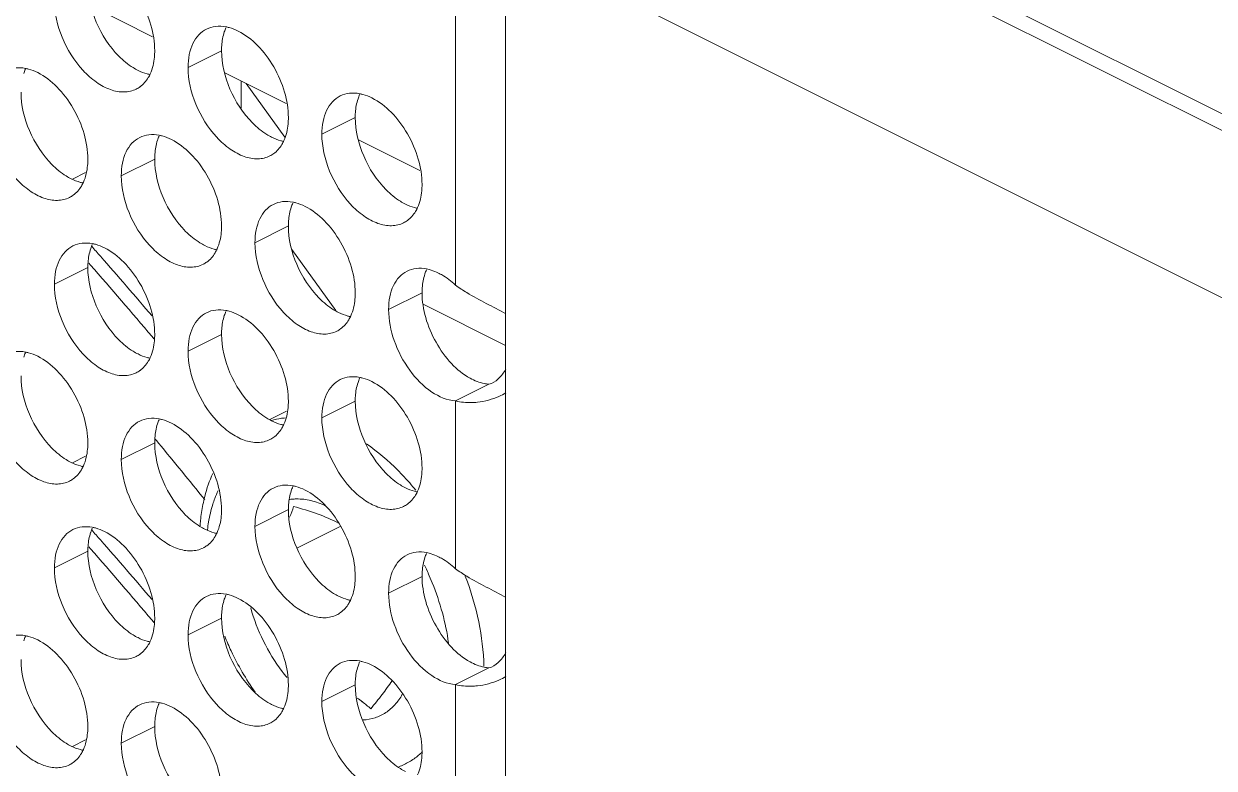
# Model space of a CAD drawing. Header units: millimetres. Extents: x 0 to 2524, y 0 to 1785.
# Drawn here: x 1891.75 to 1911.9, y 872.4 to 885 of the extents above; entities that cross this region are included whole.
import ezdxf

# ---------------------------------------------------------------- set-up
doc = ezdxf.new("R2010")
doc.units = ezdxf.units.MM
doc.header["$LTSCALE"] = 0.1
doc.layers.get('0').update_dxf_attribs({"lineweight": 13})
doc.layers.add('标注', color=251, linetype='Continuous', lineweight=9)

msp = doc.modelspace()

# ---------------------------------------------------------------- linework, layer by layer
for p, q in [((1805.72, 936.63), (2176.809, 751.085)), ((2079.228, 799.593), (1902.735, 887.839)), ((1899.906, 886.425), (1899.906, 742.319)), ((2076.4, 798.178), (1899.906, 886.425))]:
    msp.add_line(p, q)
at = {"layer": '标注'}
for p, q in [((1899.058, 880.576), (1899.058, 885.81)), ((1892.891, 885.299), (1893.931, 884.779)), ((1895.098, 884.542), (1894.532, 884.259)), ((1895.154, 884.168), (1896.194, 883.648)), ((1895.431, 884.029), (1895.431, 883.572)), ((1895.515, 883.987), (1896.17, 883.077)), ((1897.361, 883.41), (1896.795, 883.128)), ((1897.417, 883.036), (1898.456, 882.517)), ((1893.967, 882.707), (1893.401, 882.425)), ((1892.573, 882.37), (1892.795, 882.481)), ((1896.229, 881.576), (1895.664, 881.293)), ((1896.289, 881.181), (1897.035, 880.145)), ((1892.88, 880.914), (1892.85, 880.948)), ((1892.835, 880.873), (1892.269, 880.59)), ((1898.492, 880.445), (1897.926, 880.162)), ((1899.906, 879.554), (1898.521, 880.247)), ((1893.954, 879.667), (1893.922, 879.705)), ((1895.098, 879.742), (1894.532, 879.459)), ((1899.623, 878.899), (1899.058, 878.616)), ((1897.361, 878.61), (1896.795, 878.328)), ((1899.058, 875.776), (1899.058, 878.616)), ((1895.915, 878.302), (1896.2, 878.444)), ((1893.967, 877.907), (1893.401, 877.625)), ((1893.977, 877.968), (1894.002, 877.938)), ((1894.002, 877.938), (1894.032, 877.902)), ((1892.573, 877.57), (1892.795, 877.681)), ((1896.229, 876.776), (1895.664, 876.493)), ((1896.386, 876.132), (1897.115, 876.497)), ((1892.835, 876.073), (1892.269, 875.79)), ((1892.88, 876.114), (1892.85, 876.148)), ((1898.492, 875.645), (1897.926, 875.362)), ((1893.954, 874.867), (1893.922, 874.905)), ((1895.098, 874.942), (1894.532, 874.659)), ((1899.623, 874.099), (1899.058, 873.816)), ((1897.361, 873.81), (1896.795, 873.528)), ((1899.058, 870.976), (1899.058, 873.816)), ((1893.967, 873.107), (1893.401, 872.825)), ((1892.573, 872.77), (1892.795, 872.881))]:
    msp.add_line(p, q, dxfattribs=at)
for centre, radius, start, end in [((1895.842, 884.631), 0.734, 155.8796, 161.7803), ((1892.448, 883.928), 0.734, 155.8796, 161.7803), ((1893.452, 884.298), 0.453, 296.5256, 305.9034), ((1898.105, 883.499), 0.734, 155.8796, 161.7803), ((1894.711, 882.796), 0.734, 155.8796, 161.7803), ((1895.715, 883.167), 0.453, 296.5256, 305.9034), ((1892.321, 882.464), 0.453, 296.5256, 305.9034), ((1896.974, 881.665), 0.734, 155.8796, 161.7803), ((1897.978, 882.036), 0.453, 296.5256, 305.9034), ((1893.58, 880.962), 0.734, 155.8796, 161.7803), ((1822.744, 819.399), 93.516, 41.2535, 41.39225), ((1821.898, 818.654), 94.418, 40.2865, 41.25492), ((1822.014, 818.762), 94.485, 40.44311, 41.25198), ((1894.584, 881.333), 0.453, 296.5256, 305.9034), ((1899.235, 880.534), 0.733, 155.7955, 161.739), ((1895.842, 879.831), 0.734, 155.8796, 161.7803), ((1896.846, 880.201), 0.453, 296.5256, 305.9034), ((1892.448, 879.128), 0.734, 155.8796, 161.7803), ((1893.452, 879.498), 0.453, 296.5256, 305.9034), ((1898.105, 878.699), 0.734, 155.8796, 161.7803), ((1894.711, 877.996), 0.734, 155.8796, 161.7803), ((1821.284, 817.655), 94.456, 38.8811, 39.6297), ((1895.715, 878.367), 0.453, 296.5256, 305.9034), ((1892.321, 877.664), 0.453, 296.5256, 305.9034), ((1896.587, 876.362), 1.713, 154.3778, 159.4776), ((1896.974, 876.865), 0.734, 155.8796, 161.7803), ((1894.733, 874.123), 4.716, 39.6362, 41.7014), ((1894.666, 874.067), 4.804, 39.2051, 39.6389), ((1897.978, 877.236), 0.453, 296.5256, 305.9034), ((1894.523, 877.401), 1.883, 336.5409, 342.3618), ((1893.58, 876.162), 0.734, 155.8796, 161.7803), ((1897.341, 876.16), 2.496, 170.6417, 173.6662), ((1822.744, 814.599), 93.516, 41.2535, 41.39225), ((1822.014, 813.962), 94.485, 40.44311, 41.25198), ((1821.898, 813.854), 94.418, 40.2865, 41.25492), ((1894.584, 876.533), 0.453, 296.5256, 305.9034), ((1899.235, 875.734), 0.733, 155.7955, 161.739), ((1894.247, 873.756), 4.764, 24.0077, 25.9174), ((1894.289, 873.775), 4.717, 21.9786, 24.0092), ((1895.842, 875.031), 0.734, 155.8796, 161.7803), ((1896.846, 875.401), 0.453, 296.5256, 305.9034), ((1892.448, 874.328), 0.734, 155.8796, 161.7803), ((1893.452, 874.698), 0.453, 296.5256, 305.9034), ((1898.46, 875.812), 2.934, 217.1685, 219.8223), ((1898.105, 873.899), 0.734, 155.8796, 161.7803), ((1894.711, 873.196), 0.734, 155.8796, 161.7803), ((1896.02, 871.65), 2.377, 52.1263, 54.6218), ((1895.923, 871.53), 2.532, 47.8071, 52.0736), ((1895.715, 873.567), 0.453, 296.5256, 305.9034), ((1897.677, 873.517), 1.174, 310.1521, 314.2696), ((1892.321, 872.864), 0.453, 296.5256, 305.9034)]:
    msp.add_arc(centre, radius, start, end, dxfattribs=at)
for points, knots in [([(1893.118, 886.005), (1893.239, 885.945), (1893.469, 885.765), (1893.735, 885.407), (1893.916, 884.988), (1893.967, 884.687), (1893.967, 884.542)], [0, 0, 0, 0, 0.229676, 0.488215, 0.753207, 1, 1, 1, 1]), ([(1893.359, 884.451), (1893.197, 884.614), (1892.946, 885.001), (1892.835, 885.452), (1892.835, 885.673)], [0, 0, 0, 0, 0.508684, 1, 1, 1, 1]), ([(1893.655, 883.893), (1893.592, 883.862), (1893.442, 883.828), (1893.204, 883.875), (1892.966, 884.006), (1892.658, 884.284), (1892.372, 884.746), (1892.269, 885.179), (1892.269, 885.39)], [0, 0, 0, 0, 0.090718, 0.191742, 0.308104, 0.439279, 0.725532, 1, 1, 1, 1]), ([(1894.844, 884.908), (1894.892, 884.932), (1895.002, 884.964), (1895.116, 884.957), (1895.173, 884.946)], [0, 0, 0, 0, 0.482538, 1, 1, 1, 1]), ([(1895.173, 884.946), (1895.19, 884.943), (1895.262, 884.926), (1895.331, 884.899), (1895.381, 884.874)], [0, 0, 0, 0, 0.238696, 1, 1, 1, 1]), ([(1894.532, 884.259), (1894.532, 884.332), (1894.544, 884.471), (1894.603, 884.661), (1894.703, 884.813), (1894.795, 884.884), (1894.844, 884.908)], [0, 0, 0, 0, 0.289235, 0.54966, 0.782932, 1, 1, 1, 1]), ([(1895.098, 884.542), (1895.098, 884.57), (1895.102, 884.678), (1895.12, 884.785), (1895.145, 884.86)], [0, 0, 0, 0, 0.264225, 1, 1, 1, 1]), ([(1895.381, 884.874), (1895.501, 884.814), (1895.732, 884.633), (1895.998, 884.275), (1896.179, 883.856), (1896.229, 883.555), (1896.229, 883.41)], [0, 0, 0, 0, 0.229676, 0.488215, 0.753207, 1, 1, 1, 1]), ([(1893.967, 884.542), (1893.967, 884.506), (1893.961, 884.374), (1893.932, 884.241), (1893.892, 884.153)], [0, 0, 0, 0, 0.268874, 1, 1, 1, 1]), ([(1895.622, 883.32), (1895.46, 883.483), (1895.209, 883.87), (1895.098, 884.32), (1895.098, 884.542)], [0, 0, 0, 0, 0.508684, 1, 1, 1, 1]), ([(1893.684, 884.21), (1893.655, 884.224), (1893.537, 884.29), (1893.432, 884.378), (1893.359, 884.451)], [0, 0, 0, 0, 0.235002, 1, 1, 1, 1]), ([(1891.45, 884.205), (1891.498, 884.229), (1891.608, 884.261), (1891.722, 884.254), (1891.779, 884.243)], [0, 0, 0, 0, 0.482538, 1, 1, 1, 1]), ([(1891.779, 884.243), (1891.796, 884.24), (1891.868, 884.223), (1891.937, 884.196), (1891.987, 884.171)], [0, 0, 0, 0, 0.238696, 1, 1, 1, 1]), ([(1891.987, 884.171), (1892.107, 884.111), (1892.338, 883.93), (1892.604, 883.572), (1892.785, 883.153), (1892.835, 882.852), (1892.835, 882.707)], [0, 0, 0, 0, 0.229676, 0.488215, 0.753207, 1, 1, 1, 1]), ([(1893.891, 884.137), (1893.874, 884.141), (1893.803, 884.157), (1893.734, 884.185), (1893.684, 884.21)], [0, 0, 0, 0, 0.238696, 1, 1, 1, 1]), ([(1893.892, 884.153), (1893.882, 884.13), (1893.838, 884.046), (1893.774, 883.972), (1893.718, 883.931)], [0, 0, 0, 0, 0.265525, 1, 1, 1, 1]), ([(1895.917, 882.761), (1895.855, 882.73), (1895.705, 882.696), (1895.467, 882.744), (1895.229, 882.875), (1894.921, 883.152), (1894.635, 883.615), (1894.532, 884.047), (1894.532, 884.259)], [0, 0, 0, 0, 0.090718, 0.191742, 0.308104, 0.439279, 0.725532, 1, 1, 1, 1]), ([(1892.228, 882.617), (1892.066, 882.78), (1891.815, 883.167), (1891.704, 883.617), (1891.704, 883.839)], [0, 0, 0, 0, 0.508684, 1, 1, 1, 1]), ([(1896.795, 883.128), (1896.795, 883.2), (1896.807, 883.339), (1896.866, 883.53), (1896.965, 883.682), (1897.058, 883.752), (1897.107, 883.777)], [0, 0, 0, 0, 0.289235, 0.54966, 0.782932, 1, 1, 1, 1]), ([(1897.107, 883.777), (1897.155, 883.801), (1897.265, 883.832), (1897.379, 883.826), (1897.436, 883.815)], [0, 0, 0, 0, 0.482538, 1, 1, 1, 1]), ([(1897.361, 883.41), (1897.361, 883.439), (1897.364, 883.546), (1897.383, 883.654), (1897.408, 883.729)], [0, 0, 0, 0, 0.264225, 1, 1, 1, 1]), ([(1897.436, 883.815), (1897.453, 883.811), (1897.525, 883.795), (1897.593, 883.768), (1897.643, 883.743)], [0, 0, 0, 0, 0.238696, 1, 1, 1, 1]), ([(1897.643, 883.743), (1897.764, 883.682), (1897.995, 883.502), (1898.261, 883.144), (1898.442, 882.725), (1898.492, 882.424), (1898.492, 882.279)], [0, 0, 0, 0, 0.229676, 0.488215, 0.753207, 1, 1, 1, 1]), ([(1892.523, 882.058), (1892.461, 882.027), (1892.311, 881.993), (1892.073, 882.041), (1891.834, 882.172), (1891.527, 882.449), (1891.241, 882.912), (1891.138, 883.344), (1891.138, 883.556)], [0, 0, 0, 0, 0.090718, 0.191742, 0.308104, 0.439279, 0.725532, 1, 1, 1, 1]), ([(1895.946, 883.078), (1895.918, 883.092), (1895.8, 883.159), (1895.695, 883.246), (1895.622, 883.32)], [0, 0, 0, 0, 0.235002, 1, 1, 1, 1]), ([(1896.229, 883.41), (1896.229, 883.375), (1896.224, 883.243), (1896.194, 883.11), (1896.155, 883.022)], [0, 0, 0, 0, 0.268874, 1, 1, 1, 1]), ([(1897.884, 882.188), (1897.723, 882.351), (1897.472, 882.738), (1897.361, 883.189), (1897.361, 883.41)], [0, 0, 0, 0, 0.508684, 1, 1, 1, 1]), ([(1893.713, 883.074), (1893.761, 883.098), (1893.871, 883.129), (1893.985, 883.123), (1894.042, 883.112)], [0, 0, 0, 0, 0.482538, 1, 1, 1, 1]), ([(1894.042, 883.112), (1894.059, 883.108), (1894.13, 883.092), (1894.199, 883.065), (1894.249, 883.04)], [0, 0, 0, 0, 0.238696, 1, 1, 1, 1]), ([(1898.18, 881.63), (1898.117, 881.599), (1897.968, 881.565), (1897.73, 881.613), (1897.491, 881.743), (1897.184, 882.021), (1896.898, 882.483), (1896.795, 882.916), (1896.795, 883.128)], [0, 0, 0, 0, 0.090718, 0.191742, 0.308104, 0.439279, 0.725532, 1, 1, 1, 1]), ([(1893.401, 882.425), (1893.401, 882.497), (1893.413, 882.636), (1893.472, 882.827), (1893.571, 882.979), (1893.664, 883.049), (1893.713, 883.074)], [0, 0, 0, 0, 0.289235, 0.54966, 0.782932, 1, 1, 1, 1]), ([(1893.967, 882.707), (1893.967, 882.736), (1893.97, 882.843), (1893.989, 882.951), (1894.014, 883.026)], [0, 0, 0, 0, 0.264225, 1, 1, 1, 1]), ([(1894.249, 883.04), (1894.37, 882.979), (1894.601, 882.799), (1894.867, 882.441), (1895.048, 882.022), (1895.098, 881.721), (1895.098, 881.576)], [0, 0, 0, 0, 0.229676, 0.488215, 0.753207, 1, 1, 1, 1]), ([(1896.154, 883.006), (1896.137, 883.009), (1896.065, 883.026), (1895.996, 883.053), (1895.946, 883.078)], [0, 0, 0, 0, 0.238696, 1, 1, 1, 1]), ([(1896.155, 883.022), (1896.144, 882.999), (1896.101, 882.915), (1896.037, 882.841), (1895.981, 882.8)], [0, 0, 0, 0, 0.265525, 1, 1, 1, 1]), ([(1892.835, 882.707), (1892.835, 882.672), (1892.829, 882.54), (1892.8, 882.407), (1892.761, 882.319)], [0, 0, 0, 0, 0.268874, 1, 1, 1, 1]), ([(1894.49, 881.485), (1894.329, 881.648), (1894.078, 882.035), (1893.967, 882.486), (1893.967, 882.707)], [0, 0, 0, 0, 0.508684, 1, 1, 1, 1]), ([(1892.552, 882.375), (1892.524, 882.39), (1892.406, 882.456), (1892.3, 882.543), (1892.228, 882.617)], [0, 0, 0, 0, 0.235002, 1, 1, 1, 1]), ([(1892.76, 882.303), (1892.743, 882.306), (1892.671, 882.323), (1892.602, 882.35), (1892.552, 882.375)], [0, 0, 0, 0, 0.238696, 1, 1, 1, 1]), ([(1892.761, 882.319), (1892.75, 882.296), (1892.707, 882.212), (1892.643, 882.138), (1892.587, 882.097)], [0, 0, 0, 0, 0.265525, 1, 1, 1, 1]), ([(1894.786, 880.927), (1894.723, 880.896), (1894.573, 880.862), (1894.336, 880.91), (1894.097, 881.04), (1893.789, 881.318), (1893.503, 881.781), (1893.401, 882.213), (1893.401, 882.425)], [0, 0, 0, 0, 0.090718, 0.191742, 0.308104, 0.439279, 0.725532, 1, 1, 1, 1]), ([(1898.209, 881.947), (1898.181, 881.961), (1898.063, 882.028), (1897.957, 882.115), (1897.884, 882.188)], [0, 0, 0, 0, 0.235002, 1, 1, 1, 1]), ([(1898.492, 882.279), (1898.492, 882.243), (1898.486, 882.111), (1898.457, 881.979), (1898.417, 881.89)], [0, 0, 0, 0, 0.268874, 1, 1, 1, 1]), ([(1895.664, 881.293), (1895.664, 881.366), (1895.676, 881.505), (1895.735, 881.695), (1895.834, 881.847), (1895.927, 881.918), (1895.975, 881.942)], [0, 0, 0, 0, 0.289235, 0.54966, 0.782932, 1, 1, 1, 1]), ([(1895.975, 881.942), (1896.024, 881.966), (1896.134, 881.998), (1896.248, 881.991), (1896.304, 881.98)], [0, 0, 0, 0, 0.482538, 1, 1, 1, 1]), ([(1896.304, 881.98), (1896.322, 881.977), (1896.393, 881.96), (1896.462, 881.933), (1896.512, 881.908)], [0, 0, 0, 0, 0.238696, 1, 1, 1, 1]), ([(1896.512, 881.908), (1896.633, 881.848), (1896.863, 881.668), (1897.129, 881.309), (1897.311, 880.891), (1897.361, 880.59), (1897.361, 880.445)], [0, 0, 0, 0, 0.229676, 0.488215, 0.753207, 1, 1, 1, 1]), ([(1898.417, 881.875), (1898.4, 881.878), (1898.328, 881.895), (1898.259, 881.922), (1898.209, 881.947)], [0, 0, 0, 0, 0.238696, 1, 1, 1, 1]), ([(1896.229, 881.576), (1896.229, 881.604), (1896.233, 881.712), (1896.252, 881.819), (1896.277, 881.894)], [0, 0, 0, 0, 0.264225, 1, 1, 1, 1]), ([(1898.417, 881.89), (1898.407, 881.867), (1898.364, 881.783), (1898.3, 881.709), (1898.243, 881.668)], [0, 0, 0, 0, 0.265525, 1, 1, 1, 1]), ([(1895.098, 881.576), (1895.098, 881.54), (1895.092, 881.408), (1895.063, 881.276), (1895.023, 881.187)], [0, 0, 0, 0, 0.268874, 1, 1, 1, 1]), ([(1896.753, 880.354), (1896.591, 880.517), (1896.34, 880.904), (1896.229, 881.355), (1896.229, 881.576)], [0, 0, 0, 0, 0.508684, 1, 1, 1, 1]), ([(1894.815, 881.244), (1894.787, 881.258), (1894.669, 881.325), (1894.563, 881.412), (1894.49, 881.485)], [0, 0, 0, 0, 0.235002, 1, 1, 1, 1]), ([(1897.049, 879.796), (1896.986, 879.764), (1896.836, 879.731), (1896.598, 879.778), (1896.36, 879.909), (1896.052, 880.186), (1895.766, 880.649), (1895.664, 881.082), (1895.664, 881.293)], [0, 0, 0, 0, 0.090718, 0.191742, 0.308104, 0.439279, 0.725532, 1, 1, 1, 1]), ([(1892.269, 880.59), (1892.269, 880.663), (1892.281, 880.802), (1892.34, 880.992), (1892.44, 881.144), (1892.532, 881.215), (1892.581, 881.239)], [0, 0, 0, 0, 0.289235, 0.54966, 0.782932, 1, 1, 1, 1]), ([(1892.581, 881.239), (1892.63, 881.263), (1892.74, 881.295), (1892.853, 881.288), (1892.91, 881.277)], [0, 0, 0, 0, 0.482538, 1, 1, 1, 1]), ([(1892.835, 880.873), (1892.835, 880.902), (1892.839, 881.009), (1892.858, 881.116), (1892.882, 881.192)], [0, 0, 0, 0, 0.264225, 1, 1, 1, 1]), ([(1892.91, 881.277), (1892.928, 881.274), (1892.999, 881.258), (1893.068, 881.23), (1893.118, 881.205)], [0, 0, 0, 0, 0.238696, 1, 1, 1, 1]), ([(1893.118, 881.205), (1893.239, 881.145), (1893.469, 880.965), (1893.735, 880.607), (1893.916, 880.188), (1893.967, 879.887), (1893.967, 879.742)], [0, 0, 0, 0, 0.229676, 0.488215, 0.753207, 1, 1, 1, 1]), ([(1895.023, 881.172), (1895.006, 881.175), (1894.934, 881.192), (1894.865, 881.219), (1894.815, 881.244)], [0, 0, 0, 0, 0.238696, 1, 1, 1, 1]), ([(1895.023, 881.187), (1895.013, 881.164), (1894.97, 881.08), (1894.906, 881.006), (1894.849, 880.965)], [0, 0, 0, 0, 0.265525, 1, 1, 1, 1]), ([(1893.359, 879.651), (1893.197, 879.814), (1892.946, 880.201), (1892.835, 880.652), (1892.835, 880.873)], [0, 0, 0, 0, 0.508684, 1, 1, 1, 1]), ([(1897.926, 880.162), (1897.926, 880.235), (1897.938, 880.374), (1897.997, 880.564), (1898.097, 880.716), (1898.189, 880.786), (1898.238, 880.811)], [0, 0, 0, 0, 0.289285, 0.549663, 0.782917, 1, 1, 1, 1]), ([(1898.238, 880.811), (1898.287, 880.835), (1898.397, 880.867), (1898.512, 880.86), (1898.569, 880.849)], [0, 0, 0, 0, 0.482495, 1, 1, 1, 1]), ([(1898.492, 880.445), (1898.492, 880.473), (1898.496, 880.581), (1898.515, 880.688), (1898.539, 880.764)], [0, 0, 0, 0, 0.264302, 1, 1, 1, 1]), ([(1898.569, 880.849), (1898.583, 880.846), (1898.641, 880.833), (1898.698, 880.812), (1898.739, 880.794)], [0, 0, 0, 0, 0.240479, 1, 1, 1, 1]), ([(1898.739, 880.794), (1898.767, 880.781), (1898.882, 880.723), (1898.986, 880.643), (1899.058, 880.576)], [0, 0, 0, 0, 0.235232, 1, 1, 1, 1]), ([(1893.655, 879.093), (1893.592, 879.062), (1893.442, 879.028), (1893.204, 879.075), (1892.966, 879.206), (1892.658, 879.484), (1892.372, 879.946), (1892.269, 880.379), (1892.269, 880.59)], [0, 0, 0, 0, 0.090718, 0.191742, 0.308104, 0.439279, 0.725532, 1, 1, 1, 1]), ([(1899.058, 880.576), (1899.12, 880.53), (1899.394, 880.351), (1899.692, 880.212), (1899.911, 880.091)], [0, 0, 0, 0, 0.234709, 1, 1, 1, 1]), ([(1897.078, 880.113), (1897.049, 880.127), (1896.931, 880.193), (1896.826, 880.281), (1896.753, 880.354)], [0, 0, 0, 0, 0.235002, 1, 1, 1, 1]), ([(1897.361, 880.445), (1897.361, 880.409), (1897.355, 880.277), (1897.326, 880.144), (1897.286, 880.056)], [0, 0, 0, 0, 0.268874, 1, 1, 1, 1]), ([(1899.305, 879), (1899.188, 879.064), (1898.967, 879.247), (1898.712, 879.602), (1898.539, 880.011), (1898.492, 880.304), (1898.492, 880.445)], [0, 0, 0, 0, 0.232183, 0.490902, 0.754575, 1, 1, 1, 1]), ([(1894.532, 879.459), (1894.532, 879.532), (1894.544, 879.671), (1894.603, 879.861), (1894.703, 880.013), (1894.795, 880.084), (1894.844, 880.108)], [0, 0, 0, 0, 0.289235, 0.54966, 0.782932, 1, 1, 1, 1]), ([(1894.844, 880.108), (1894.892, 880.132), (1895.002, 880.164), (1895.116, 880.157), (1895.173, 880.146)], [0, 0, 0, 0, 0.482538, 1, 1, 1, 1]), ([(1895.173, 880.146), (1895.19, 880.143), (1895.262, 880.126), (1895.331, 880.099), (1895.381, 880.074)], [0, 0, 0, 0, 0.238696, 1, 1, 1, 1]), ([(1897.285, 880.04), (1897.268, 880.044), (1897.197, 880.06), (1897.128, 880.088), (1897.078, 880.113)], [0, 0, 0, 0, 0.238696, 1, 1, 1, 1]), ([(1899.058, 878.616), (1898.916, 878.626), (1898.61, 878.761), (1898.256, 879.131), (1898, 879.616), (1897.926, 879.984), (1897.926, 880.162)], [0, 0, 0, 0, 0.207992, 0.463273, 0.739832, 1, 1, 1, 1]), ([(1895.098, 879.742), (1895.098, 879.77), (1895.102, 879.878), (1895.12, 879.985), (1895.145, 880.06)], [0, 0, 0, 0, 0.264225, 1, 1, 1, 1]), ([(1895.381, 880.074), (1895.501, 880.014), (1895.732, 879.833), (1895.998, 879.475), (1896.179, 879.056), (1896.229, 878.755), (1896.229, 878.61)], [0, 0, 0, 0, 0.229676, 0.488215, 0.753207, 1, 1, 1, 1]), ([(1897.286, 880.056), (1897.276, 880.033), (1897.232, 879.949), (1897.168, 879.875), (1897.112, 879.834)], [0, 0, 0, 0, 0.265525, 1, 1, 1, 1]), ([(1893.967, 879.742), (1893.967, 879.706), (1893.961, 879.574), (1893.932, 879.441), (1893.892, 879.353)], [0, 0, 0, 0, 0.268874, 1, 1, 1, 1]), ([(1895.622, 878.52), (1895.46, 878.683), (1895.209, 879.07), (1895.098, 879.52), (1895.098, 879.742)], [0, 0, 0, 0, 0.508684, 1, 1, 1, 1]), ([(1893.684, 879.41), (1893.655, 879.424), (1893.537, 879.49), (1893.432, 879.578), (1893.359, 879.651)], [0, 0, 0, 0, 0.235002, 1, 1, 1, 1]), ([(1891.45, 879.405), (1891.498, 879.429), (1891.608, 879.461), (1891.722, 879.454), (1891.779, 879.443)], [0, 0, 0, 0, 0.482538, 1, 1, 1, 1]), ([(1891.779, 879.443), (1891.796, 879.44), (1891.868, 879.423), (1891.937, 879.396), (1891.987, 879.371)], [0, 0, 0, 0, 0.238696, 1, 1, 1, 1]), ([(1891.987, 879.371), (1892.107, 879.311), (1892.338, 879.13), (1892.604, 878.772), (1892.785, 878.353), (1892.835, 878.052), (1892.835, 877.907)], [0, 0, 0, 0, 0.229676, 0.488215, 0.753207, 1, 1, 1, 1]), ([(1893.891, 879.337), (1893.874, 879.341), (1893.803, 879.357), (1893.734, 879.385), (1893.684, 879.41)], [0, 0, 0, 0, 0.238696, 1, 1, 1, 1]), ([(1893.892, 879.353), (1893.882, 879.33), (1893.838, 879.246), (1893.774, 879.172), (1893.718, 879.131)], [0, 0, 0, 0, 0.265525, 1, 1, 1, 1]), ([(1895.917, 877.961), (1895.855, 877.93), (1895.705, 877.896), (1895.467, 877.944), (1895.229, 878.075), (1894.921, 878.352), (1894.635, 878.815), (1894.532, 879.247), (1894.532, 879.459)], [0, 0, 0, 0, 0.090718, 0.191742, 0.308104, 0.439279, 0.725532, 1, 1, 1, 1]), ([(1899.91, 879.154), (1899.874, 879.093), (1899.796, 878.989), (1899.682, 878.911), (1899.623, 878.899)], [0, 0, 0, 0, 0.540802, 1, 1, 1, 1]), ([(1892.228, 877.817), (1892.066, 877.98), (1891.815, 878.367), (1891.704, 878.817), (1891.704, 879.039)], [0, 0, 0, 0, 0.508684, 1, 1, 1, 1]), ([(1896.795, 878.328), (1896.795, 878.4), (1896.807, 878.539), (1896.866, 878.73), (1896.965, 878.882), (1897.058, 878.952), (1897.107, 878.977)], [0, 0, 0, 0, 0.289235, 0.54966, 0.782932, 1, 1, 1, 1]), ([(1897.107, 878.977), (1897.155, 879.001), (1897.265, 879.032), (1897.379, 879.026), (1897.436, 879.015)], [0, 0, 0, 0, 0.482538, 1, 1, 1, 1]), ([(1897.361, 878.61), (1897.361, 878.639), (1897.364, 878.746), (1897.383, 878.854), (1897.408, 878.929)], [0, 0, 0, 0, 0.264225, 1, 1, 1, 1]), ([(1897.436, 879.015), (1897.453, 879.011), (1897.525, 878.995), (1897.593, 878.968), (1897.643, 878.943)], [0, 0, 0, 0, 0.238696, 1, 1, 1, 1]), ([(1897.643, 878.943), (1897.764, 878.882), (1897.995, 878.702), (1898.261, 878.344), (1898.442, 877.925), (1898.492, 877.624), (1898.492, 877.479)], [0, 0, 0, 0, 0.229676, 0.488215, 0.753207, 1, 1, 1, 1]), ([(1899.623, 878.899), (1899.597, 878.901), (1899.486, 878.916), (1899.38, 878.959), (1899.305, 879)], [0, 0, 0, 0, 0.232248, 1, 1, 1, 1]), ([(1892.523, 877.258), (1892.461, 877.227), (1892.311, 877.193), (1892.073, 877.241), (1891.834, 877.372), (1891.527, 877.649), (1891.241, 878.112), (1891.138, 878.544), (1891.138, 878.756)], [0, 0, 0, 0, 0.090718, 0.191742, 0.308104, 0.439279, 0.725532, 1, 1, 1, 1]), ([(1899.911, 878.75), (1899.873, 878.729), (1899.721, 878.654), (1899.554, 878.608), (1899.429, 878.594)], [0, 0, 0, 0, 0.258855, 1, 1, 1, 1]), ([(1895.946, 878.278), (1895.918, 878.292), (1895.8, 878.359), (1895.695, 878.446), (1895.622, 878.52)], [0, 0, 0, 0, 0.235002, 1, 1, 1, 1]), ([(1896.229, 878.61), (1896.229, 878.575), (1896.224, 878.443), (1896.194, 878.31), (1896.155, 878.222)], [0, 0, 0, 0, 0.268874, 1, 1, 1, 1]), ([(1897.884, 877.388), (1897.723, 877.551), (1897.472, 877.938), (1897.361, 878.389), (1897.361, 878.61)], [0, 0, 0, 0, 0.508684, 1, 1, 1, 1]), ([(1899.429, 878.594), (1899.396, 878.591), (1899.272, 878.582), (1899.146, 878.593), (1899.058, 878.616)], [0, 0, 0, 0, 0.268459, 1, 1, 1, 1]), ([(1893.401, 877.625), (1893.401, 877.697), (1893.413, 877.836), (1893.472, 878.027), (1893.571, 878.179), (1893.664, 878.249), (1893.713, 878.274)], [0, 0, 0, 0, 0.289235, 0.54966, 0.782932, 1, 1, 1, 1]), ([(1893.713, 878.274), (1893.761, 878.298), (1893.871, 878.329), (1893.985, 878.323), (1894.042, 878.312)], [0, 0, 0, 0, 0.482538, 1, 1, 1, 1]), ([(1894.042, 878.312), (1894.059, 878.308), (1894.13, 878.292), (1894.199, 878.265), (1894.249, 878.24)], [0, 0, 0, 0, 0.238696, 1, 1, 1, 1]), ([(1896.173, 878.328), (1896.154, 878.326), (1896.075, 878.318), (1895.998, 878.302), (1895.941, 878.287)], [0, 0, 0, 0, 0.253208, 1, 1, 1, 1]), ([(1896.154, 878.206), (1896.137, 878.209), (1896.065, 878.226), (1895.996, 878.253), (1895.946, 878.278)], [0, 0, 0, 0, 0.238696, 1, 1, 1, 1]), ([(1898.18, 876.83), (1898.117, 876.799), (1897.968, 876.765), (1897.73, 876.813), (1897.491, 876.943), (1897.184, 877.221), (1896.898, 877.683), (1896.795, 878.116), (1896.795, 878.328)], [0, 0, 0, 0, 0.090718, 0.191742, 0.308104, 0.439279, 0.725532, 1, 1, 1, 1]), ([(1893.967, 877.907), (1893.967, 877.936), (1893.97, 878.043), (1893.989, 878.151), (1894.014, 878.226)], [0, 0, 0, 0, 0.264225, 1, 1, 1, 1]), ([(1894.249, 878.24), (1894.37, 878.179), (1894.601, 877.999), (1894.867, 877.641), (1895.048, 877.222), (1895.098, 876.921), (1895.098, 876.776)], [0, 0, 0, 0, 0.229676, 0.488215, 0.753207, 1, 1, 1, 1]), ([(1896.155, 878.222), (1896.144, 878.199), (1896.101, 878.115), (1896.037, 878.041), (1895.981, 878)], [0, 0, 0, 0, 0.265525, 1, 1, 1, 1]), ([(1892.835, 877.907), (1892.835, 877.872), (1892.829, 877.74), (1892.8, 877.607), (1892.761, 877.519)], [0, 0, 0, 0, 0.268874, 1, 1, 1, 1]), ([(1894.49, 876.685), (1894.329, 876.848), (1894.078, 877.235), (1893.967, 877.686), (1893.967, 877.907)], [0, 0, 0, 0, 0.508684, 1, 1, 1, 1]), ([(1898.254, 877.26), (1898.2, 877.321), (1897.984, 877.55), (1897.744, 877.756), (1897.553, 877.888)], [0, 0, 0, 0, 0.260171, 1, 1, 1, 1]), ([(1892.552, 877.575), (1892.524, 877.59), (1892.406, 877.656), (1892.3, 877.743), (1892.228, 877.817)], [0, 0, 0, 0, 0.235002, 1, 1, 1, 1]), ([(1892.76, 877.503), (1892.743, 877.506), (1892.671, 877.523), (1892.602, 877.55), (1892.552, 877.575)], [0, 0, 0, 0, 0.238696, 1, 1, 1, 1]), ([(1892.761, 877.519), (1892.75, 877.496), (1892.707, 877.412), (1892.643, 877.338), (1892.587, 877.297)], [0, 0, 0, 0, 0.265525, 1, 1, 1, 1]), ([(1894.786, 876.127), (1894.723, 876.096), (1894.573, 876.062), (1894.336, 876.11), (1894.097, 876.24), (1893.789, 876.518), (1893.503, 876.981), (1893.401, 877.413), (1893.401, 877.625)], [0, 0, 0, 0, 0.090718, 0.191742, 0.308104, 0.439279, 0.725532, 1, 1, 1, 1]), ([(1898.492, 877.479), (1898.492, 877.443), (1898.486, 877.311), (1898.457, 877.179), (1898.417, 877.09)], [0, 0, 0, 0, 0.268874, 1, 1, 1, 1]), ([(1894.783, 876.863), (1894.792, 876.909), (1894.833, 877.088), (1894.893, 877.263), (1894.95, 877.387)], [0, 0, 0, 0, 0.2566, 1, 1, 1, 1]), ([(1898.209, 877.147), (1898.181, 877.161), (1898.063, 877.228), (1897.957, 877.315), (1897.884, 877.388)], [0, 0, 0, 0, 0.235002, 1, 1, 1, 1]), ([(1895.664, 876.493), (1895.664, 876.566), (1895.676, 876.705), (1895.735, 876.895), (1895.834, 877.047), (1895.927, 877.118), (1895.975, 877.142)], [0, 0, 0, 0, 0.289235, 0.54966, 0.782932, 1, 1, 1, 1]), ([(1895.975, 877.142), (1896.024, 877.166), (1896.134, 877.198), (1896.248, 877.191), (1896.304, 877.18)], [0, 0, 0, 0, 0.482538, 1, 1, 1, 1]), ([(1896.229, 876.776), (1896.229, 876.804), (1896.233, 876.912), (1896.252, 877.019), (1896.277, 877.094)], [0, 0, 0, 0, 0.264225, 1, 1, 1, 1]), ([(1896.304, 877.18), (1896.322, 877.177), (1896.393, 877.16), (1896.462, 877.133), (1896.512, 877.108)], [0, 0, 0, 0, 0.238696, 1, 1, 1, 1]), ([(1896.512, 877.108), (1896.633, 877.048), (1896.863, 876.868), (1897.129, 876.509), (1897.311, 876.091), (1897.361, 875.79), (1897.361, 875.645)], [0, 0, 0, 0, 0.229676, 0.488215, 0.753207, 1, 1, 1, 1]), ([(1898.417, 877.075), (1898.4, 877.078), (1898.328, 877.095), (1898.259, 877.122), (1898.209, 877.147)], [0, 0, 0, 0, 0.238696, 1, 1, 1, 1]), ([(1898.417, 877.09), (1898.407, 877.067), (1898.364, 876.983), (1898.3, 876.909), (1898.243, 876.868)], [0, 0, 0, 0, 0.265525, 1, 1, 1, 1]), ([(1894.735, 876.501), (1894.737, 876.531), (1894.747, 876.653), (1894.765, 876.774), (1894.783, 876.863)], [0, 0, 0, 0, 0.254197, 1, 1, 1, 1]), ([(1894.983, 876.963), (1894.971, 876.932), (1894.926, 876.802), (1894.895, 876.668), (1894.878, 876.566)], [0, 0, 0, 0, 0.241401, 1, 1, 1, 1]), ([(1896.255, 876.95), (1896.264, 876.951), (1896.301, 876.955), (1896.339, 876.957), (1896.367, 876.958)], [0, 0, 0, 0, 0.247195, 1, 1, 1, 1]), ([(1896.367, 876.958), (1896.448, 876.958), (1896.618, 876.937), (1896.778, 876.879), (1896.859, 876.842)], [0, 0, 0, 0, 0.477753, 1, 1, 1, 1]), ([(1894.815, 876.444), (1894.787, 876.458), (1894.669, 876.525), (1894.563, 876.612), (1894.49, 876.685)], [0, 0, 0, 0, 0.235002, 1, 1, 1, 1]), ([(1895.098, 876.776), (1895.098, 876.74), (1895.092, 876.608), (1895.063, 876.476), (1895.023, 876.387)], [0, 0, 0, 0, 0.268874, 1, 1, 1, 1]), ([(1896.753, 875.554), (1896.591, 875.717), (1896.34, 876.104), (1896.229, 876.555), (1896.229, 876.776)], [0, 0, 0, 0, 0.508684, 1, 1, 1, 1]), ([(1896.317, 876.83), (1896.453, 876.793), (1896.712, 876.713), (1896.964, 876.608), (1897.08, 876.549)], [0, 0, 0, 0, 0.517662, 1, 1, 1, 1]), ([(1892.581, 876.439), (1892.63, 876.463), (1892.74, 876.495), (1892.853, 876.488), (1892.91, 876.477)], [0, 0, 0, 0, 0.482538, 1, 1, 1, 1]), ([(1892.91, 876.477), (1892.928, 876.474), (1892.999, 876.458), (1893.068, 876.43), (1893.118, 876.405)], [0, 0, 0, 0, 0.238696, 1, 1, 1, 1]), ([(1897.049, 874.996), (1896.986, 874.964), (1896.836, 874.931), (1896.598, 874.978), (1896.36, 875.109), (1896.052, 875.386), (1895.766, 875.849), (1895.664, 876.282), (1895.664, 876.493)], [0, 0, 0, 0, 0.090718, 0.191742, 0.308104, 0.439279, 0.725532, 1, 1, 1, 1]), ([(1892.269, 875.79), (1892.269, 875.863), (1892.281, 876.002), (1892.34, 876.192), (1892.44, 876.344), (1892.532, 876.415), (1892.581, 876.439)], [0, 0, 0, 0, 0.289235, 0.54966, 0.782932, 1, 1, 1, 1]), ([(1892.835, 876.073), (1892.835, 876.102), (1892.839, 876.209), (1892.858, 876.316), (1892.882, 876.392)], [0, 0, 0, 0, 0.264225, 1, 1, 1, 1]), ([(1893.118, 876.405), (1893.239, 876.345), (1893.469, 876.165), (1893.735, 875.807), (1893.916, 875.388), (1893.967, 875.087), (1893.967, 874.942)], [0, 0, 0, 0, 0.229676, 0.488215, 0.753207, 1, 1, 1, 1]), ([(1895.023, 876.372), (1895.006, 876.375), (1894.934, 876.392), (1894.865, 876.419), (1894.815, 876.444)], [0, 0, 0, 0, 0.238696, 1, 1, 1, 1]), ([(1895.023, 876.387), (1895.013, 876.364), (1894.97, 876.28), (1894.906, 876.206), (1894.849, 876.165)], [0, 0, 0, 0, 0.265525, 1, 1, 1, 1]), ([(1893.359, 874.851), (1893.197, 875.014), (1892.946, 875.401), (1892.835, 875.852), (1892.835, 876.073)], [0, 0, 0, 0, 0.508684, 1, 1, 1, 1]), ([(1898.238, 876.011), (1898.287, 876.035), (1898.397, 876.067), (1898.512, 876.06), (1898.569, 876.049)], [0, 0, 0, 0, 0.482495, 1, 1, 1, 1]), ([(1897.926, 875.362), (1897.926, 875.435), (1897.938, 875.574), (1897.997, 875.764), (1898.097, 875.916), (1898.189, 875.986), (1898.238, 876.011)], [0, 0, 0, 0, 0.289285, 0.549663, 0.782917, 1, 1, 1, 1]), ([(1898.492, 875.645), (1898.492, 875.673), (1898.496, 875.781), (1898.515, 875.888), (1898.539, 875.964)], [0, 0, 0, 0, 0.264302, 1, 1, 1, 1]), ([(1898.569, 876.049), (1898.583, 876.046), (1898.641, 876.033), (1898.698, 876.012), (1898.739, 875.994)], [0, 0, 0, 0, 0.240479, 1, 1, 1, 1]), ([(1898.739, 875.994), (1898.767, 875.981), (1898.882, 875.923), (1898.986, 875.843), (1899.058, 875.776)], [0, 0, 0, 0, 0.235232, 1, 1, 1, 1]), ([(1893.655, 874.293), (1893.592, 874.262), (1893.442, 874.228), (1893.204, 874.275), (1892.966, 874.406), (1892.658, 874.684), (1892.372, 875.146), (1892.269, 875.579), (1892.269, 875.79)], [0, 0, 0, 0, 0.090718, 0.191742, 0.308104, 0.439279, 0.725532, 1, 1, 1, 1]), ([(1899.058, 875.776), (1899.12, 875.73), (1899.394, 875.551), (1899.692, 875.412), (1899.911, 875.291)], [0, 0, 0, 0, 0.234709, 1, 1, 1, 1]), ([(1897.078, 875.313), (1897.049, 875.327), (1896.931, 875.393), (1896.826, 875.481), (1896.753, 875.554)], [0, 0, 0, 0, 0.235002, 1, 1, 1, 1]), ([(1897.361, 875.645), (1897.361, 875.609), (1897.355, 875.477), (1897.326, 875.344), (1897.286, 875.256)], [0, 0, 0, 0, 0.268874, 1, 1, 1, 1]), ([(1899.305, 874.2), (1899.188, 874.264), (1898.967, 874.447), (1898.712, 874.802), (1898.539, 875.211), (1898.492, 875.504), (1898.492, 875.645)], [0, 0, 0, 0, 0.232183, 0.490902, 0.754575, 1, 1, 1, 1]), ([(1898.94, 874.519), (1898.917, 874.691), (1898.844, 875.038), (1898.731, 875.373), (1898.664, 875.54)], [0, 0, 0, 0, 0.490705, 1, 1, 1, 1]), ([(1899.538, 874.126), (1899.533, 874.378), (1899.469, 874.897), (1899.32, 875.398), (1899.224, 875.649)], [0, 0, 0, 0, 0.48423, 1, 1, 1, 1]), ([(1894.532, 874.659), (1894.532, 874.732), (1894.544, 874.871), (1894.603, 875.061), (1894.703, 875.213), (1894.795, 875.284), (1894.844, 875.308)], [0, 0, 0, 0, 0.289235, 0.54966, 0.782932, 1, 1, 1, 1]), ([(1894.844, 875.308), (1894.892, 875.332), (1895.002, 875.364), (1895.116, 875.357), (1895.173, 875.346)], [0, 0, 0, 0, 0.482538, 1, 1, 1, 1]), ([(1895.098, 874.942), (1895.098, 874.97), (1895.102, 875.078), (1895.12, 875.185), (1895.145, 875.26)], [0, 0, 0, 0, 0.264225, 1, 1, 1, 1]), ([(1895.173, 875.346), (1895.19, 875.343), (1895.262, 875.326), (1895.331, 875.299), (1895.381, 875.274)], [0, 0, 0, 0, 0.238696, 1, 1, 1, 1]), ([(1895.381, 875.274), (1895.501, 875.214), (1895.732, 875.033), (1895.998, 874.675), (1896.179, 874.256), (1896.229, 873.955), (1896.229, 873.81)], [0, 0, 0, 0, 0.229676, 0.488215, 0.753207, 1, 1, 1, 1]), ([(1897.285, 875.24), (1897.268, 875.244), (1897.197, 875.26), (1897.128, 875.288), (1897.078, 875.313)], [0, 0, 0, 0, 0.238696, 1, 1, 1, 1]), ([(1897.286, 875.256), (1897.276, 875.233), (1897.232, 875.149), (1897.168, 875.075), (1897.112, 875.034)], [0, 0, 0, 0, 0.265525, 1, 1, 1, 1]), ([(1899.058, 873.816), (1898.916, 873.826), (1898.61, 873.961), (1898.256, 874.331), (1898, 874.816), (1897.926, 875.184), (1897.926, 875.362)], [0, 0, 0, 0, 0.207992, 0.463273, 0.739832, 1, 1, 1, 1]), ([(1896.122, 874.039), (1896.001, 874.2), (1895.789, 874.545), (1895.644, 874.922), (1895.591, 875.116)], [0, 0, 0, 0, 0.500378, 1, 1, 1, 1]), ([(1893.684, 874.61), (1893.655, 874.624), (1893.537, 874.69), (1893.432, 874.778), (1893.359, 874.851)], [0, 0, 0, 0, 0.235002, 1, 1, 1, 1]), ([(1893.967, 874.942), (1893.967, 874.906), (1893.961, 874.774), (1893.932, 874.641), (1893.892, 874.553)], [0, 0, 0, 0, 0.268874, 1, 1, 1, 1]), ([(1895.622, 873.72), (1895.46, 873.883), (1895.209, 874.27), (1895.098, 874.72), (1895.098, 874.942)], [0, 0, 0, 0, 0.508684, 1, 1, 1, 1]), ([(1891.45, 874.605), (1891.498, 874.629), (1891.608, 874.661), (1891.722, 874.654), (1891.779, 874.643)], [0, 0, 0, 0, 0.482538, 1, 1, 1, 1]), ([(1891.779, 874.643), (1891.796, 874.64), (1891.868, 874.623), (1891.937, 874.596), (1891.987, 874.571)], [0, 0, 0, 0, 0.238696, 1, 1, 1, 1]), ([(1895.917, 873.161), (1895.855, 873.13), (1895.705, 873.096), (1895.467, 873.144), (1895.229, 873.275), (1894.921, 873.552), (1894.635, 874.015), (1894.532, 874.447), (1894.532, 874.659)], [0, 0, 0, 0, 0.090718, 0.191742, 0.308104, 0.439279, 0.725532, 1, 1, 1, 1]), ([(1891.987, 874.571), (1892.107, 874.511), (1892.338, 874.33), (1892.604, 873.972), (1892.785, 873.553), (1892.835, 873.252), (1892.835, 873.107)], [0, 0, 0, 0, 0.229676, 0.488215, 0.753207, 1, 1, 1, 1]), ([(1893.891, 874.537), (1893.874, 874.541), (1893.803, 874.557), (1893.734, 874.585), (1893.684, 874.61)], [0, 0, 0, 0, 0.238696, 1, 1, 1, 1]), ([(1893.892, 874.553), (1893.882, 874.53), (1893.838, 874.446), (1893.774, 874.372), (1893.718, 874.331)], [0, 0, 0, 0, 0.265525, 1, 1, 1, 1]), ([(1895.153, 874.633), (1895.186, 874.549), (1895.331, 874.219), (1895.513, 873.905), (1895.668, 873.685)], [0, 0, 0, 0, 0.250746, 1, 1, 1, 1]), ([(1899.91, 874.354), (1899.874, 874.293), (1899.796, 874.189), (1899.682, 874.111), (1899.623, 874.099)], [0, 0, 0, 0, 0.540802, 1, 1, 1, 1]), ([(1892.228, 873.017), (1892.066, 873.18), (1891.815, 873.567), (1891.704, 874.017), (1891.704, 874.239)], [0, 0, 0, 0, 0.508684, 1, 1, 1, 1]), ([(1896.795, 873.528), (1896.795, 873.6), (1896.807, 873.739), (1896.866, 873.93), (1896.965, 874.082), (1897.058, 874.152), (1897.107, 874.177)], [0, 0, 0, 0, 0.289235, 0.54966, 0.782932, 1, 1, 1, 1]), ([(1897.107, 874.177), (1897.155, 874.201), (1897.265, 874.232), (1897.379, 874.226), (1897.436, 874.215)], [0, 0, 0, 0, 0.482538, 1, 1, 1, 1]), ([(1897.361, 873.81), (1897.361, 873.839), (1897.364, 873.946), (1897.383, 874.054), (1897.408, 874.129)], [0, 0, 0, 0, 0.264225, 1, 1, 1, 1]), ([(1897.436, 874.215), (1897.453, 874.211), (1897.525, 874.195), (1897.593, 874.168), (1897.643, 874.143)], [0, 0, 0, 0, 0.238696, 1, 1, 1, 1]), ([(1897.643, 874.143), (1897.764, 874.082), (1897.995, 873.902), (1898.261, 873.544), (1898.442, 873.125), (1898.492, 872.824), (1898.492, 872.679)], [0, 0, 0, 0, 0.229676, 0.488215, 0.753207, 1, 1, 1, 1]), ([(1899.623, 874.099), (1899.597, 874.101), (1899.486, 874.116), (1899.38, 874.159), (1899.305, 874.2)], [0, 0, 0, 0, 0.232248, 1, 1, 1, 1]), ([(1892.523, 872.458), (1892.461, 872.427), (1892.311, 872.393), (1892.073, 872.441), (1891.834, 872.572), (1891.527, 872.849), (1891.241, 873.312), (1891.138, 873.744), (1891.138, 873.956)], [0, 0, 0, 0, 0.090718, 0.191742, 0.308104, 0.439279, 0.725532, 1, 1, 1, 1]), ([(1897.984, 873.882), (1897.931, 873.802), (1897.814, 873.641), (1897.689, 873.485), (1897.624, 873.406)], [0, 0, 0, 0, 0.479974, 1, 1, 1, 1]), ([(1899.911, 873.95), (1899.873, 873.929), (1899.721, 873.854), (1899.554, 873.808), (1899.429, 873.794)], [0, 0, 0, 0, 0.258855, 1, 1, 1, 1]), ([(1895.946, 873.478), (1895.918, 873.492), (1895.8, 873.559), (1895.695, 873.646), (1895.622, 873.72)], [0, 0, 0, 0, 0.235002, 1, 1, 1, 1]), ([(1896.229, 873.81), (1896.229, 873.775), (1896.224, 873.643), (1896.194, 873.51), (1896.155, 873.422)], [0, 0, 0, 0, 0.268874, 1, 1, 1, 1]), ([(1897.884, 872.588), (1897.723, 872.751), (1897.472, 873.138), (1897.361, 873.589), (1897.361, 873.81)], [0, 0, 0, 0, 0.508684, 1, 1, 1, 1]), ([(1898.158, 873.652), (1898.123, 873.588), (1898.042, 873.472), (1897.884, 873.334), (1897.698, 873.245), (1897.563, 873.221), (1897.494, 873.217)], [0, 0, 0, 0, 0.261529, 0.508767, 0.751366, 1, 1, 1, 1]), ([(1899.429, 873.794), (1899.396, 873.791), (1899.272, 873.782), (1899.146, 873.793), (1899.058, 873.816)], [0, 0, 0, 0, 0.268459, 1, 1, 1, 1]), ([(1893.401, 872.825), (1893.401, 872.897), (1893.413, 873.036), (1893.472, 873.227), (1893.571, 873.379), (1893.664, 873.449), (1893.713, 873.474)], [0, 0, 0, 0, 0.289235, 0.54966, 0.782932, 1, 1, 1, 1]), ([(1893.713, 873.474), (1893.761, 873.498), (1893.871, 873.529), (1893.985, 873.523), (1894.042, 873.512)], [0, 0, 0, 0, 0.482538, 1, 1, 1, 1]), ([(1894.042, 873.512), (1894.059, 873.508), (1894.13, 873.492), (1894.199, 873.465), (1894.249, 873.44)], [0, 0, 0, 0, 0.238696, 1, 1, 1, 1]), ([(1894.249, 873.44), (1894.37, 873.379), (1894.601, 873.199), (1894.867, 872.841), (1895.048, 872.422), (1895.098, 872.121), (1895.098, 871.976)], [0, 0, 0, 0, 0.229676, 0.488215, 0.753207, 1, 1, 1, 1]), ([(1896.154, 873.406), (1896.137, 873.409), (1896.065, 873.426), (1895.996, 873.453), (1895.946, 873.478)], [0, 0, 0, 0, 0.238696, 1, 1, 1, 1]), ([(1898.18, 872.03), (1898.117, 871.999), (1897.968, 871.965), (1897.73, 872.013), (1897.491, 872.143), (1897.184, 872.421), (1896.898, 872.883), (1896.795, 873.316), (1896.795, 873.528)], [0, 0, 0, 0, 0.090718, 0.191742, 0.308104, 0.439279, 0.725532, 1, 1, 1, 1]), ([(1893.967, 873.107), (1893.967, 873.136), (1893.97, 873.243), (1893.989, 873.351), (1894.014, 873.426)], [0, 0, 0, 0, 0.264225, 1, 1, 1, 1]), ([(1896.155, 873.422), (1896.144, 873.399), (1896.101, 873.315), (1896.037, 873.241), (1895.981, 873.2)], [0, 0, 0, 0, 0.265525, 1, 1, 1, 1]), ([(1892.835, 873.107), (1892.835, 873.072), (1892.829, 872.94), (1892.8, 872.807), (1892.761, 872.719)], [0, 0, 0, 0, 0.268874, 1, 1, 1, 1]), ([(1894.49, 871.885), (1894.329, 872.048), (1894.078, 872.435), (1893.967, 872.886), (1893.967, 873.107)], [0, 0, 0, 0, 0.508684, 1, 1, 1, 1]), ([(1892.552, 872.775), (1892.524, 872.79), (1892.406, 872.856), (1892.3, 872.943), (1892.228, 873.017)], [0, 0, 0, 0, 0.235002, 1, 1, 1, 1]), ([(1892.76, 872.703), (1892.743, 872.706), (1892.671, 872.723), (1892.602, 872.75), (1892.552, 872.775)], [0, 0, 0, 0, 0.238696, 1, 1, 1, 1]), ([(1892.761, 872.719), (1892.75, 872.696), (1892.707, 872.612), (1892.643, 872.538), (1892.587, 872.497)], [0, 0, 0, 0, 0.265525, 1, 1, 1, 1]), ([(1894.786, 871.327), (1894.723, 871.296), (1894.573, 871.262), (1894.336, 871.31), (1894.097, 871.44), (1893.789, 871.718), (1893.503, 872.181), (1893.401, 872.613), (1893.401, 872.825)], [0, 0, 0, 0, 0.090718, 0.191742, 0.308104, 0.439279, 0.725532, 1, 1, 1, 1]), ([(1898.492, 872.679), (1898.492, 872.643), (1898.486, 872.511), (1898.457, 872.379), (1898.417, 872.29)], [0, 0, 0, 0, 0.268874, 1, 1, 1, 1]), ([(1898.209, 872.347), (1898.181, 872.361), (1898.063, 872.428), (1897.957, 872.515), (1897.884, 872.588)], [0, 0, 0, 0, 0.235002, 1, 1, 1, 1]), ([(1898.098, 872.425), (1898.159, 872.447), (1898.277, 872.503), (1898.384, 872.578), (1898.434, 872.62)], [0, 0, 0, 0, 0.498292, 1, 1, 1, 1])]:
    msp.add_open_spline(points, degree=3, knots=knots, dxfattribs=at)

doc.saveas('drawing.dxf')
